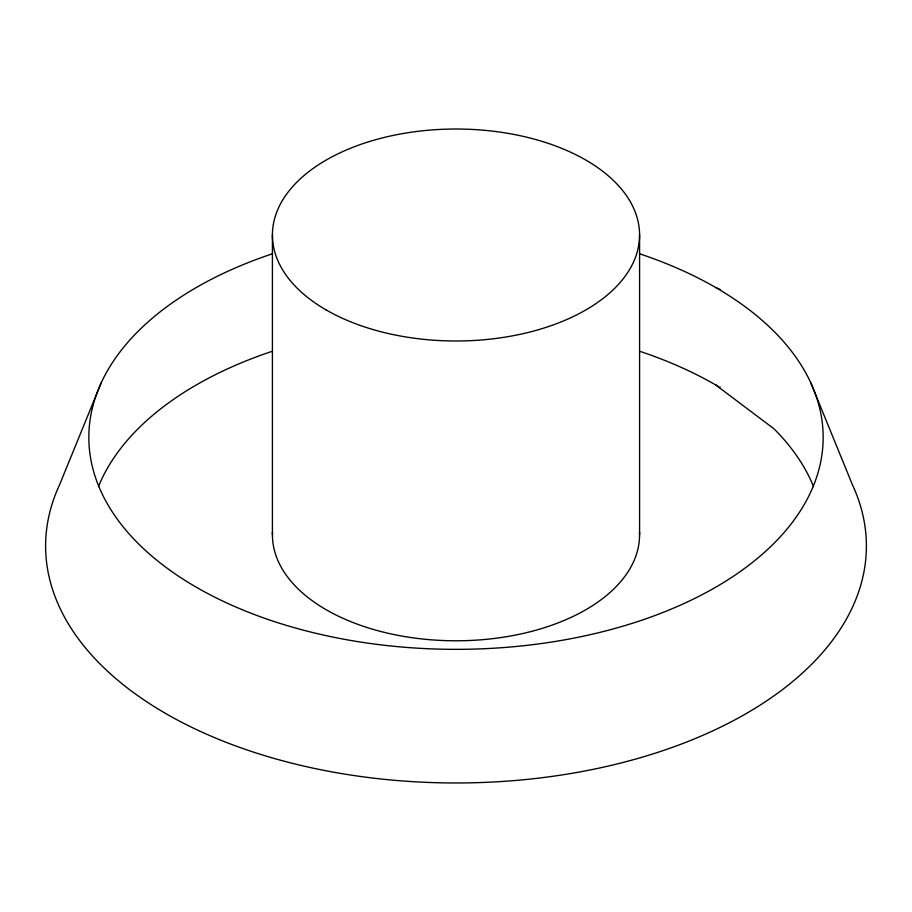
<?xml version="1.0" encoding="UTF-8"?>
<svg xmlns="http://www.w3.org/2000/svg" width="912" height="912" viewBox="0 0 912 912"><rect width="100%" height="100%" fill="white"/><g stroke="black" fill="none" stroke-linecap="round" stroke-linejoin="round"><path stroke-width="1.37" d="M101.346 382.504L59.588 484.717A410.4 236.938 0 0 0 456 782.975A410.4 236.938 0 0 0 852.412 484.717L810.654 382.504M719.18 387.577L720.104 386.893M715.624 287.474L720.104 289.457M639.586 351.223A367.16 211.983 0 0 1 715.624 384.91L717.858 385.901M715.624 384.91L773.969 428.811A367.16 211.983 0 0 1 813.55 486.609M639.586 235.011L639.586 534.797M272.414 235.011L272.414 534.797M639.586 253.787A367.16 211.983 0 0 1 737.261 573.625A367.16 211.983 0 0 1 174.739 573.625A367.16 211.983 0 0 1 272.414 253.787M98.45 486.609A367.16 211.983 0 0 1 272.414 351.223M639.517 532.049A183.586 105.986 0 0 1 456 640.783A183.586 105.986 0 0 1 272.483 532.049M326.188 309.955A183.586 105.986 0 0 0 633.327 262.439A183.586 105.986 0 0 0 408.485 132.628A183.586 105.986 0 0 0 326.188 309.955"/></g></svg>
